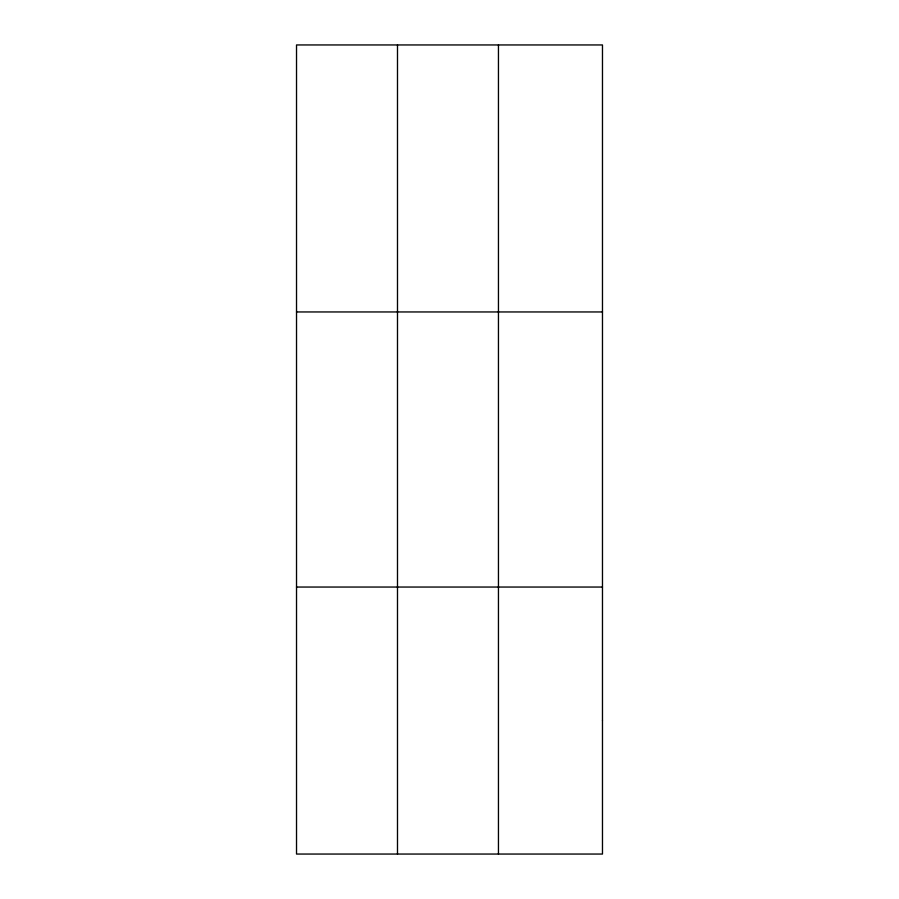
<?xml version="1.0" encoding="UTF-8"?>
<svg xmlns="http://www.w3.org/2000/svg" width="899" height="899" viewBox="0 0 899 899"><rect width="100%" height="100%" fill="white"/><g stroke="black" fill="none" stroke-linecap="round" stroke-linejoin="round"><path stroke-width="1.35" d="M397.493 44.95L397.493 854.05M498.451 44.95L498.451 854.05M296.524 311.953L602.476 311.953M296.524 587.047L602.476 587.047M602.476 720.549L602.476 854.05L296.524 854.05L296.524 44.95L602.476 44.95L602.476 720.549"/></g></svg>
